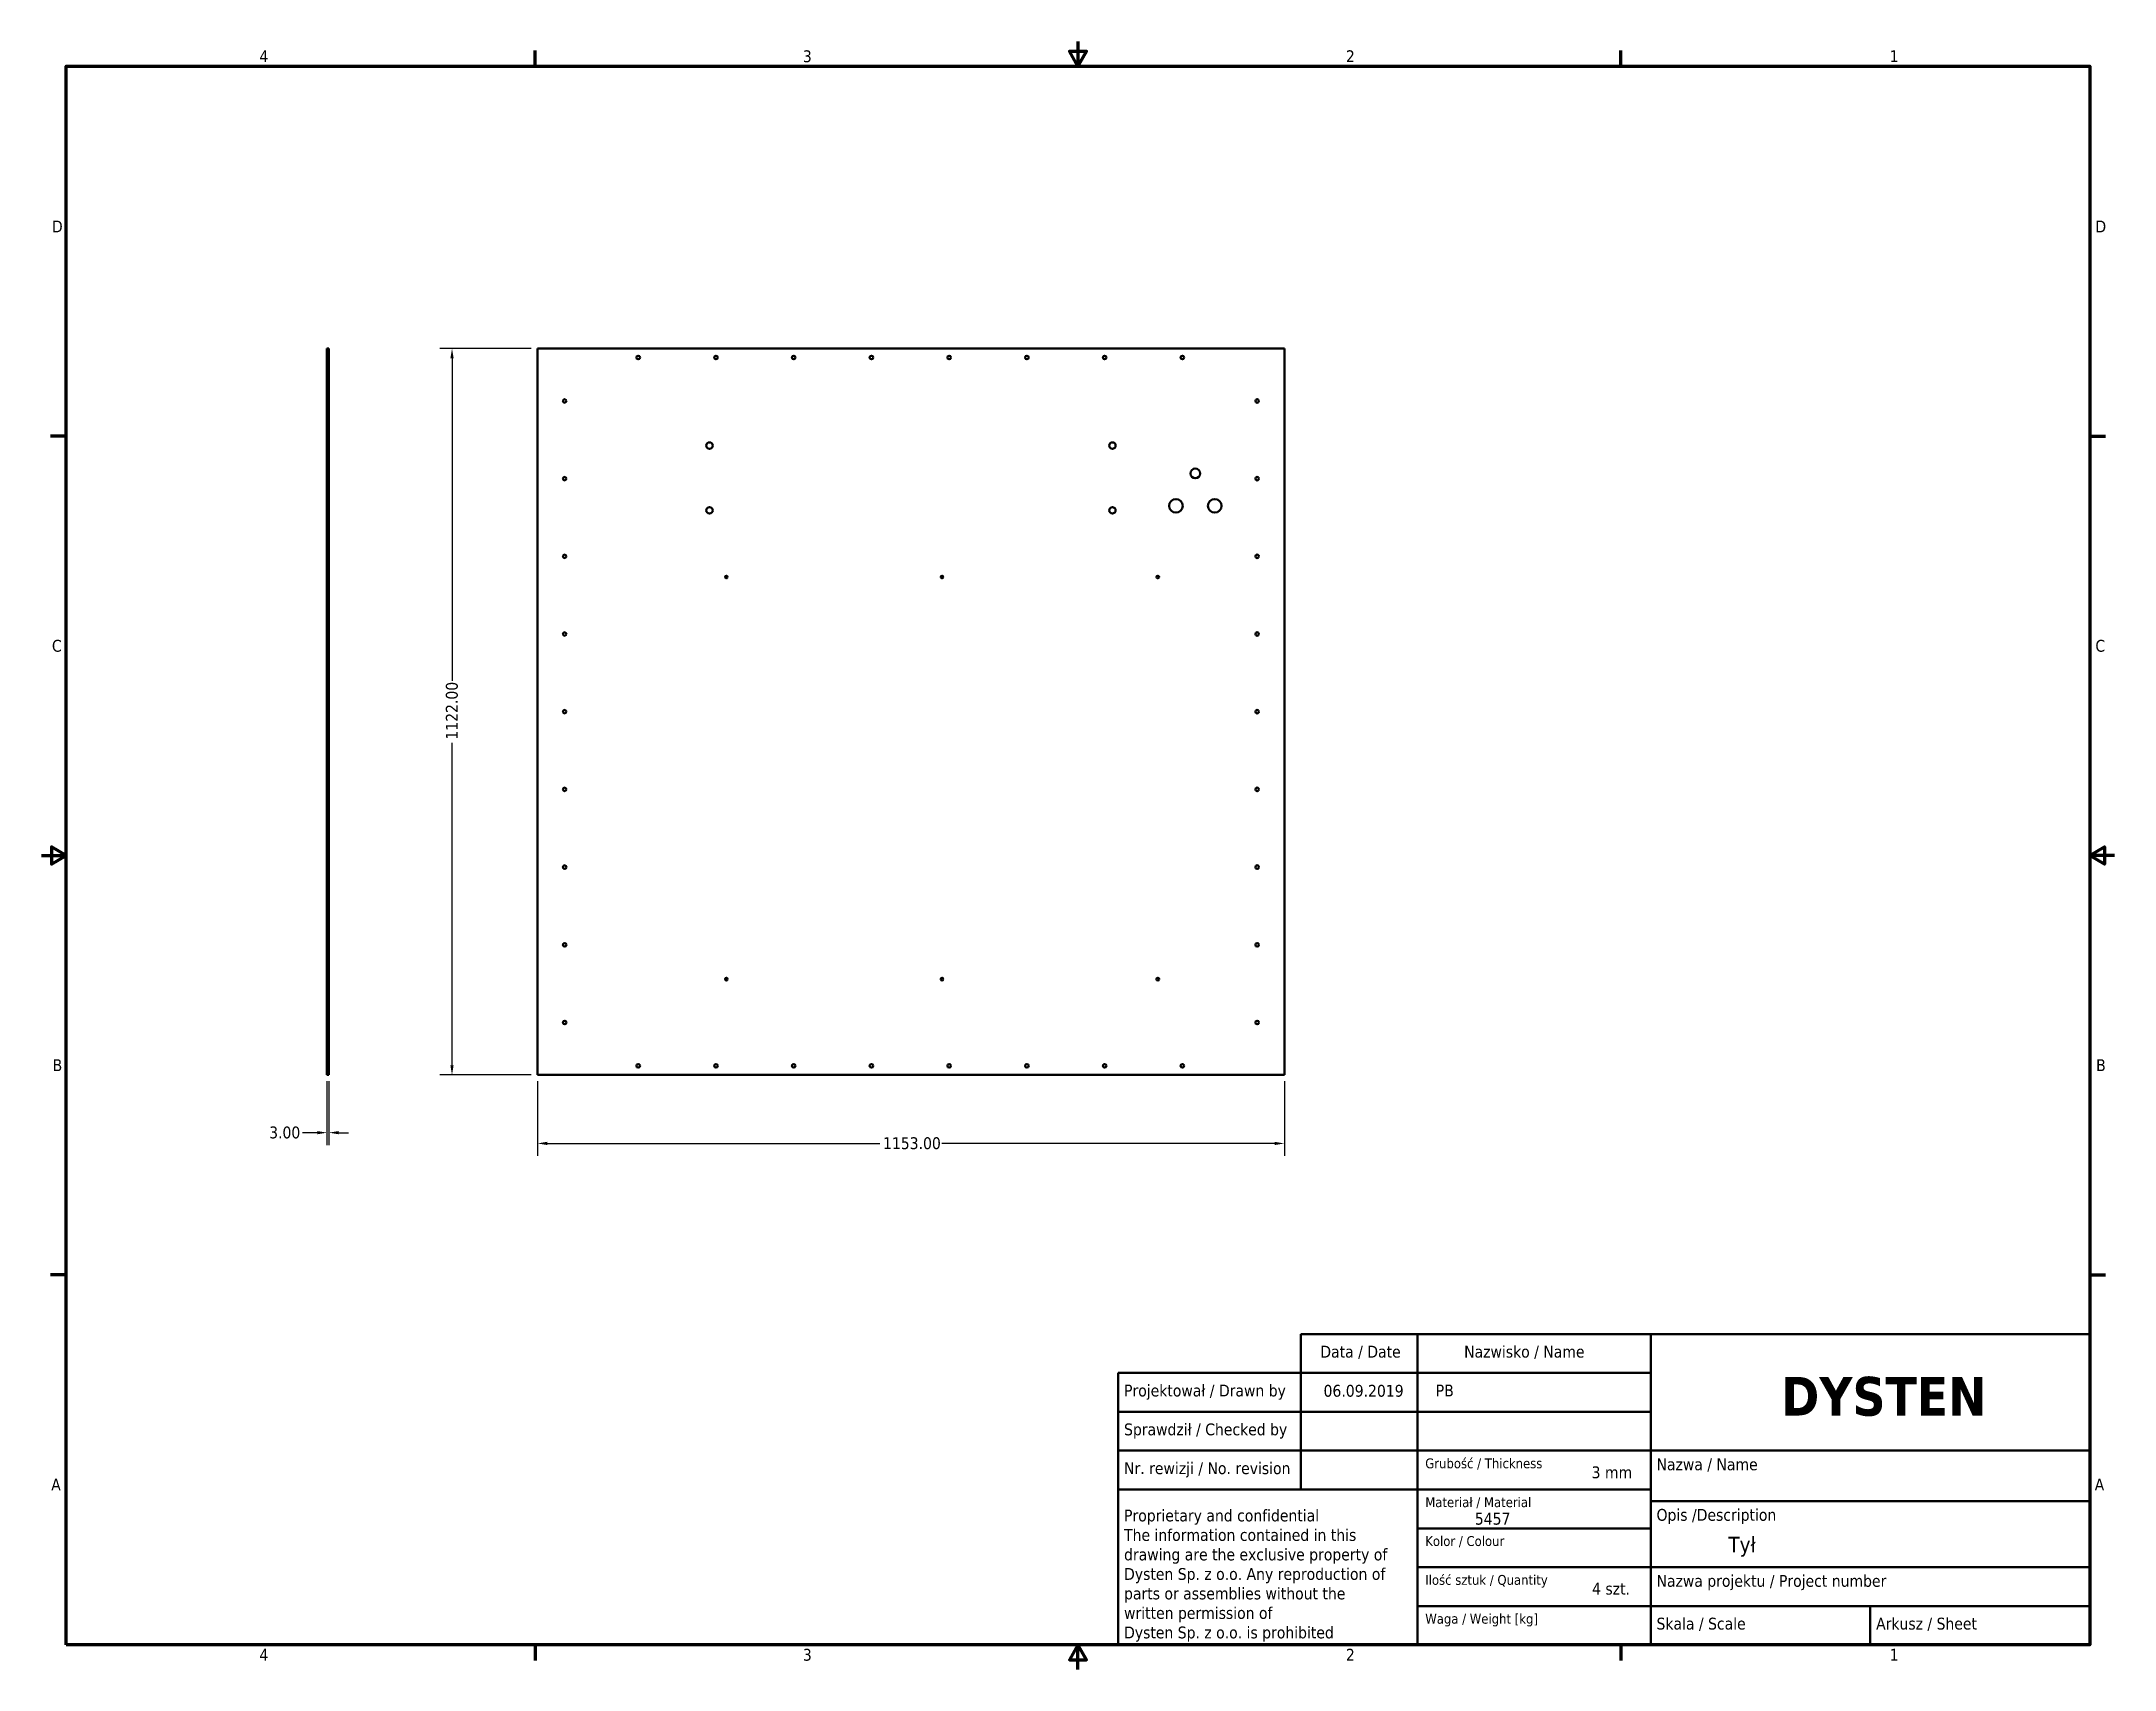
# Model space of a CAD drawing. Header units: millimetres. Extents: x 76 to 3277, y 38 to 2553.
import ezdxf
from ezdxf.enums import TextEntityAlignment as Align

# ---------------------------------------------------------------- set-up
doc = ezdxf.new("R2010")
doc.units = ezdxf.units.MM
doc.header["$LTSCALE"] = 6
for name, color, linetype, lineweight in [('Obramowanie (ANSI)', 7, 'Continuous', 70), ('Tytuł (ANSI)', 7, 'Continuous', 50), ('Ukryty (ANSI)', 7, 'Continuous', 35), ('Widoczne (ANSI)', 7, 'Continuous', 50), ('Wymiar (ANSI)', 7, 'Continuous', 25)]:
    doc.layers.add(name, color=color, linetype=linetype, lineweight=lineweight)
doc.styles.add('Styl tekstu42', font='tahoma.ttf')
doc.styles.add('Tekst notatki (ANSI)', font='tahoma.ttf')
doc.dimstyles.new('Domyślne - mm (ANSI)', dxfattribs={"dimscale": 6, "dimtxt": 3.048, "dimasz": 2.5, "dimexe": 3.175, "dimexo": 1.6002, "dimgap": 0.8, "dimtad": 0, "dimtoh": 1, "dimrnd": 1e-08, "dimzin": 4, "dimdsep": 46, "dimtxsty": 'Tekst notatki (ANSI)', "dimcen": 0.09, "dimdle": 10, "dimclrd": 256, "dimclre": 256, "dimclrt": 256, "dimadec": 1, "dimazin": 1, "dimtfac": 1, "dimtofl": 0, "dimtmove": 0, "dimatfit": 3, "dimfxl": 1, "dimtolj": 1, "dimtzin": 4, "dimlwd": -1, "dimlwe": -1, "dimarcsym": 0})

# ---------------------------------------------------------------- blocks, each defined once
blk = doc.blocks.new('Ramki Default Border')
at = {"layer": 'Obramowanie (ANSI)'}
for p, q in [((139.7, 419.1), (139.7, 423.16)), ((419.1, 419.1), (419.1, 423.16)), ((19.05, 323.85), (14.99, 323.85)), ((539.75, 323.85), (543.81, 323.85)), ((19.05, 107.95), (14.99, 107.95)), ((539.75, 107.95), (543.81, 107.95)), ((139.7, 12.7), (139.7, 8.64)), ((419.1, 12.7), (419.1, 8.64))]:
    blk.add_line(p, q, dxfattribs=at)
at = {"layer": 'Obramowanie (ANSI)', "flags": 128}
for points in [[(279.4, 425.45), (279.4, 419.1), (277.2, 422.91), (281.6, 422.91), (279.4, 419.1)], [(19.05, 12.7), (19.05, 419.1), (539.75, 419.1), (539.75, 12.7), (19.05, 12.7)], [(12.7, 215.9), (19.05, 215.9), (15.24, 218.1), (15.24, 213.7), (19.05, 215.9)], [(546.1, 215.9), (539.75, 215.9), (543.56, 218.1), (543.56, 213.7), (539.75, 215.9)], [(279.4, 6.35), (279.4, 12.7), (277.2, 8.89), (281.6, 8.89), (279.4, 12.7)]]:
    blk.add_lwpolyline(points, dxfattribs=at)
at = {"layer": 'Obramowanie (ANSI)', "char_height": 3.05, "attachment_point": 7, "style": 'Tekst notatki (ANSI)'}
for s, insert in [('4', (68.79, 420.12)), ('3', (208.6, 420.05)), ('2', (348.33, 420.12)), ('1', (488.26, 420.12)), ('D', (15.39, 376.3)), ('D', (541.17, 376.3)), ('C', (15.39, 268.3)), ('C', (541.17, 268.3)), ('B', (15.58, 160.4)), ('B', (541.36, 160.4)), ('A', (15.21, 52.45)), ('A', (540.99, 52.45)), ('4', (68.79, 8.64)), ('3', (208.6, 8.57)), ('2', (348.33, 8.64)), ('1', (488.26, 8.64))]:
    blk.add_mtext(s, dxfattribs=dict(at, insert=insert))
blk = doc.blocks.new('Tabelki rysunkowe Tabelka new')
at = {"layer": 'Tytuł (ANSI)'}
for p, q in [((529, 115), (326, 115)), ((326, 115), (326, 109)), ((356, 115), (356, 35)), ((416, 115), (416, 35)), ((529, 115), (529, 35)), ((326, 109), (326, 75)), ((279, 35), (279, 105)), ((279, 105), (356, 105)), ((356, 105), (416, 105)), ((356, 95), (279, 95)), ((356, 95), (416, 95)), ((356, 85), (279, 85)), ((356, 85), (416, 85)), ((416, 85), (529, 85)), ((356, 75), (279, 75)), ((356, 75), (416, 75)), ((416, 72), (529, 72)), ((356, 65), (416, 65)), ((356, 55), (416, 55)), ((416, 55), (529, 55)), ((356, 45), (416, 45)), ((416, 45), (529, 45)), ((472.5, 45), (472.5, 35)), ((529, 35), (279, 35))]:
    blk.add_line(p, q, dxfattribs=at)
at = {"layer": 'Tytuł (ANSI)', "style": 'Tekst notatki (ANSI)'}
for s, insert, char_height, attachment_point in [('Nazwisko / Name', (368, 112), 3.048, 1), ('Data / Date', (331, 112), 3.048, 1), ('Projektował / Drawn by', (280.5, 102), 3.048, 1), ('\\fTahoma|b1|i0;\\H10.0000;DYSTEN', (476, 104), 10, 2), ('Sprawdził / Checked by', (280.5, 92), 3.048, 1), ('Nr. rewizji / No. revision', (280.5, 82), 3.048, 1), ('\\fTahoma|b0|i0;\\H2.5400;Grubość / Thickness', (358, 83), 2.54, 1), ('Nazwa / Name', (417.5, 83), 3.048, 1), ('\\fTahoma|b0|i0;\\H2.5400;Materiał / Material', (358, 73), 2.54, 1), ('Opis /Description ', (417.5, 70), 3.048, 1), ('\\fTahoma|b0|i0;\\H2.5400;Kolor / Colour', (358, 63), 2.54, 1), ('\\fTahoma|b0|i0;\\H2.5400;Ilość sztuk / Quantity', (358, 53), 2.54, 1), ('Nazwa projektu / Project number', (417.5, 53), 3.048, 1), ('\\fTahoma|b0|i0;\\H2.5400;Waga / Weight [kg]', (358, 43), 2.54, 1), ('Skala / Scale', (417.5, 42), 3.048, 1), ('Arkusz / Sheet', (474, 42), 3.048, 1)]:
    blk.add_mtext(s, dxfattribs=dict(at, insert=insert, char_height=char_height, attachment_point=attachment_point))
at = {"layer": 'Tytuł (ANSI)', "insert": (280.5, 69.84), "char_height": 3.048, "attachment_point": 1, "line_spacing_factor": 0.987884, "style": 'Tekst notatki (ANSI)'}
blk.add_mtext('Proprietary and confidential\\PThe information contained in this\\Pdrawing are the exclusive property of\\PDysten Sp. z o.o. Any reproduction of\\Pparts or assemblies without the\\Pwritten permission of\\PDysten Sp. z o.o. is prohibited', dxfattribs=at)
at = {"layer": 'Tytuł (ANSI)'}
for tag, p, height, style in [('Data_001', (331.83, 98.89), 3.05, 'Tekst notatki (ANSI)'), ('Projektował_001', (360.69, 98.95), 3.05, 'Tekst notatki (ANSI)'), ('Grubość_materiału_001', (400.8, 77.89), 3.05, 'Tekst notatki (ANSI)'), ('Materiał_001', (370.75, 65.95), 3.05, 'Tekst notatki (ANSI)'), ('Nazwa_części_001', (436, 58.82), 4, 'Styl tekstu42'), ('Ilość_sztuk_001', (400.92, 47.95), 3.05, 'Tekst notatki (ANSI)')]:
    blk.add_attdef(tag, p, '', height=height, dxfattribs=dict(at, style=style))
at = {"layer": 'Tytuł (ANSI)', "style": 'Tekst notatki (ANSI)'}
for tag, p in [('kiedy_sprawdził', (332, 92)), ('Kto_zatwierdził', (361, 92)), ('Nr_części', (465.47, 80.14)), ('RAL', (395.29, 61)), ('Nr_projektu', (499.73, 51)), ('Waga', (401, 41))]:
    blk.add_attdef(tag, text='', height=3.05, dxfattribs=at).set_placement(p, align=Align.TOP_LEFT)
blk = doc.blocks.new('*D5')
at = {"layer": 'Defpoints', "color": 0, "transparency": 16777216}
for p in [(842, 956.5), (1995, 956.5), (1995, 850.7)]:
    blk.add_point(p, dxfattribs=at)
at = {"layer": 'Wymiar (ANSI)', "transparency": 16777216}
for p, q in [((842, 946.9), (842, 831.6)), ((1995, 946.9), (1995, 831.6)), ((857, 850.7), (1370.6, 850.7)), ((1980, 850.7), (1466.4, 850.7))]:
    blk.add_line(p, q, dxfattribs=at)
for points in [[(857, 853.2), (857, 848.2), (842, 850.7)], [(1980, 853.2), (1980, 848.2), (1995, 850.7)]]:
    blk.add_solid(points, dxfattribs=at)
at = {"layer": 'Wymiar (ANSI)', "transparency": 16777216, "insert": (1375.4, 860.2), "char_height": 18.288, "attachment_point": 1, "style": 'Tekst notatki (ANSI)'}
blk.add_mtext('\\A1;1153.00', dxfattribs=at)
blk = doc.blocks.new('*D6')
at = {"layer": 'Defpoints', "color": 0, "transparency": 16777216}
for p in [(842, 2078.5), (710, 956.5), (842, 956.5)]:
    blk.add_point(p, dxfattribs=at)
at = {"layer": 'Wymiar (ANSI)', "transparency": 16777216}
for p, q in [((832.4, 2078.5), (691, 2078.5)), ((710, 2063.5), (710, 1565.4)), ((710, 971.5), (710, 1469.6)), ((832.4, 956.5), (691, 956.5))]:
    blk.add_line(p, q, dxfattribs=at)
for points in [[(707.5, 2063.5), (712.5, 2063.5), (710, 2078.5)], [(707.5, 971.5), (712.5, 971.5), (710, 956.5)]]:
    blk.add_solid(points, dxfattribs=at)
at = {"layer": 'Wymiar (ANSI)', "transparency": 16777216, "insert": (700.5, 1474.4), "char_height": 18.288, "attachment_point": 1, "rotation": 90, "style": 'Tekst notatki (ANSI)'}
blk.add_mtext('\\A1;1122.00', dxfattribs=at)
blk = doc.blocks.new('*D7')
at = {"layer": 'Defpoints', "color": 0, "transparency": 16777216}
for p in [(517, 956.5), (520, 956.5), (520, 867.3)]:
    blk.add_point(p, dxfattribs=at)
at = {"layer": 'Wymiar (ANSI)', "transparency": 16777216}
for p, q in [((517, 946.9), (517, 848.2)), ((520, 946.9), (520, 848.2)), ((502, 867.3), (479.1, 867.3)), ((535, 867.3), (550, 867.3))]:
    blk.add_line(p, q, dxfattribs=at)
for points in [[(502, 869.8), (502, 864.8), (517, 867.3)], [(535, 869.8), (535, 864.8), (520, 867.3)]]:
    blk.add_solid(points, dxfattribs=at)
at = {"layer": 'Wymiar (ANSI)', "transparency": 16777216, "insert": (427.7, 876.8), "char_height": 18.29, "attachment_point": 1, "style": 'Tekst notatki (ANSI)'}
blk.add_mtext('\\A1;3.00', dxfattribs=at)

msp = doc.modelspace()

# ---------------------------------------------------------------- linework, layer by layer
at = {"layer": 'Ukryty (ANSI)'}
for p, q in [((516.989, 2067.23), (519.989, 2067.23)), ((516.989, 2061.73), (519.989, 2061.73)), ((516.989, 2000.23), (519.989, 2000.23)), ((516.989, 1994.73), (519.989, 1994.73)), ((519.989, 1933.48), (516.989, 1933.48)), ((519.989, 1923.48), (516.989, 1923.48)), ((516.989, 1892.98), (519.989, 1892.98)), ((516.989, 1880.23), (519.989, 1880.23)), ((516.989, 1877.98), (519.989, 1877.98)), ((516.989, 1874.73), (519.989, 1874.73)), ((516.989, 1845.98), (519.989, 1845.98)), ((519.989, 1833.48), (516.989, 1833.48)), ((516.989, 1824.98), (519.989, 1824.98)), ((519.989, 1823.48), (516.989, 1823.48)), ((516.989, 1760.23), (519.989, 1760.23)), ((516.989, 1754.73), (519.989, 1754.73)), ((519.989, 1727.53), (516.989, 1727.53)), ((519.989, 1723.43), (516.989, 1723.43)), ((516.989, 1640.23), (519.989, 1640.23)), ((516.989, 1634.73), (519.989, 1634.73)), ((516.989, 1520.23), (519.989, 1520.23)), ((516.989, 1514.73), (519.989, 1514.73)), ((516.989, 1400.23), (519.989, 1400.23)), ((516.989, 1394.73), (519.989, 1394.73)), ((516.989, 1280.23), (519.989, 1280.23)), ((516.989, 1274.73), (519.989, 1274.73)), ((516.989, 1160.23), (519.989, 1160.23)), ((516.989, 1154.73), (519.989, 1154.73)), ((519.989, 1106.53), (516.989, 1106.53)), ((519.989, 1102.43), (516.989, 1102.43)), ((516.989, 1040.23), (519.989, 1040.23)), ((516.989, 1034.73), (519.989, 1034.73)), ((516.989, 973.23), (519.989, 973.23)), ((516.989, 967.73), (519.989, 967.73))]:
    msp.add_line(p, q, dxfattribs=at)
at = {"layer": 'Widoczne (ANSI)'}
for p, q in [((516.989, 2078.48), (519.989, 2078.48)), ((516.989, 956.48), (516.989, 2078.48)), ((519.989, 956.48), (519.989, 2078.48)), ((842, 2078.48), (842, 956.48)), ((1995, 2078.48), (842, 2078.48)), ((1995, 956.48), (1995, 2078.48)), ((516.989, 956.48), (519.989, 956.48)), ((842, 956.48), (1995, 956.48))]:
    msp.add_line(p, q, dxfattribs=at)
for centre, radius in [((997.5, 2064.48), 2.75), ((1117.5, 2064.48), 2.75), ((1237.5, 2064.48), 2.75), ((1357.5, 2064.48), 2.75), ((1477.5, 2064.48), 2.75), ((1597.5, 2064.48), 2.75), ((1717.5, 2064.48), 2.75), ((1837.5, 2064.48), 2.75), ((884, 1997.48), 2.75), ((1953, 1997.48), 2.75), ((1107.5, 1928.48), 5), ((1729.5, 1928.48), 5), ((1857.5, 1885.48), 7.5), ((884, 1877.48), 2.75), ((1953, 1877.48), 2.75), ((1107.5, 1828.48), 5), ((1729.5, 1828.48), 5), ((1827.5, 1835.48), 10.5), ((1887.5, 1835.48), 10.5), ((884, 1757.48), 2.75), ((1953, 1757.48), 2.75), ((1133.5, 1725.48), 2.05), ((1466.5, 1725.48), 2.05), ((1799.5, 1725.48), 2.05), ((884, 1637.48), 2.75), ((1953, 1637.48), 2.75), ((884, 1517.48), 2.75), ((1953, 1517.48), 2.75), ((884, 1397.48), 2.75), ((1953, 1397.48), 2.75), ((884, 1277.48), 2.75), ((1953, 1277.48), 2.75), ((884, 1157.48), 2.75), ((1953, 1157.48), 2.75), ((1133.5, 1104.48), 2.05), ((1466.5, 1104.48), 2.05), ((1799.5, 1104.48), 2.05), ((884, 1037.48), 2.75), ((1953, 1037.48), 2.75), ((997.5, 970.48), 2.75), ((1117.5, 970.48), 2.75), ((1237.5, 970.48), 2.75), ((1357.5, 970.48), 2.75), ((1477.5, 970.48), 2.75), ((1597.5, 970.48), 2.75), ((1717.5, 970.48), 2.75), ((1837.5, 970.48), 2.75)]:
    msp.add_circle(centre, radius, dxfattribs=at)

# ---------------------------------------------------------------- block references
at = {"xscale": 6, "yscale": 6, "zscale": 6}
msp.add_blockref('Ramki Default Border', (0, 0), dxfattribs=at)
msp.add_blockref('Tabelki rysunkowe Tabelka new', (64.5, -133.8), dxfattribs=at).add_auto_attribs({'Projektował_001': 'PB', 'Data_001': '06.09.2019', 'Materiał_001': '5457', 'Grubość_materiału_001': '3 mm', 'Ilość_sztuk_001': '4 szt.', 'Nazwa_części_001': 'Tył'})

# ---------------------------------------------------------------- dimensions: what is measured, and where the dimension line sits
at = {"layer": 'Wymiar (ANSI)'}
for base, p1, p2, angle, picture, middle in [((710, 956.48), (842, 2078.48), (842, 956.48), 90, '*D6', (710, 1517.48)), ((1995, 850.651), (842, 956.48), (1995, 956.48), 180, '*D5', (1418.5, 850.651))]:
    dim = msp.add_linear_dim(base=base, p1=p1, p2=p2, angle=angle, dimstyle='Domyślne - mm (ANSI)', override={"dimgap": 0.8, "dimtoh": 0, "dimdec": 2, "dimtol": 0, "dimlim": 0, "dimtp": 0, "dimtm": 0, "dimtdec": 2, "dimatfit": 1}, dxfattribs=at)
    dim.commit()
    dim.dimension.update_dxf_attribs({"geometry": picture, "text_midpoint": middle, "dimtype": 160})
dim = msp.add_linear_dim(base=(519.989, 867.254), p1=(516.989, 956.48), p2=(519.989, 956.48), dimstyle='Domyślne - mm (ANSI)', override={"dimgap": 0.8, "dimtoh": 0, "dimdec": 2, "dimtol": 0, "dimlim": 0, "dimtp": 0, "dimtm": 0, "dimtdec": 2, "dimatfit": 1}, dxfattribs=at)
dim.commit()
dim.dimension.update_dxf_attribs({"geometry": '*D7', "text_midpoint": (450.999, 867.254), "dimtype": 160})

doc.saveas('drawing.dxf')
